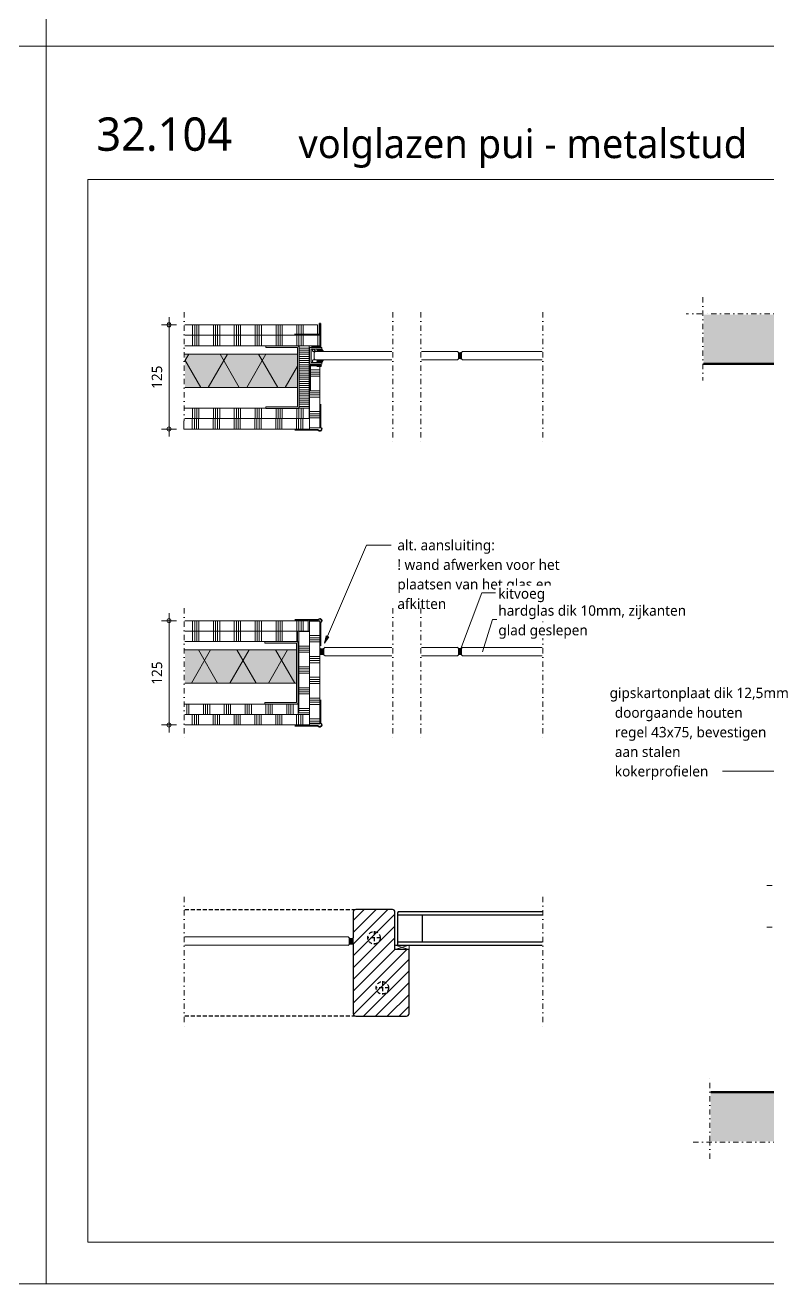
# Model space of a CAD drawing. Header units: millimetres. Extents: x -14863 to -6053, y 1430 to 7872.
# Drawn here: x -12778 to -11888, y 4772 to 6282 of the extents above; entities that cross this region are included whole.
import ezdxf

# ---------------------------------------------------------------- set-up
doc = ezdxf.new("R2010")
doc.units = ezdxf.units.MM
doc.linetypes.add('Dash dot', pattern=[15.875, 6.35, -4.7625, 0, -4.7625])
doc.linetypes.add('Hidden', pattern=[7.14375, 4.7625, -2.38125])
for name, color, linetype, lineweight in [('A-ANNO-DIMS', 211, 'Continuous', 13), ('A-ANNO-DIMS-5', 211, 'Continuous', 13), ('A-ANNO-IDEN', 131, 'Continuous', 18), ('A-DETL', 90, 'Continuous', 18), ('A-DETL-GENF', 92, 'Continuous', 18), ('A-DETL-HDLN', 90, 'Hidden', 25), ('G-ANNO-TEXT', 231, 'Continuous', 13)]:
    doc.layers.add(name, color=color, linetype=linetype, lineweight=lineweight)
doc.styles.add('Segoe UI_1', font='segoeui.ttf', dxfattribs={"height": 35})
doc.styles.add('Segoe UI_2', font='segoeui.ttf', dxfattribs={"height": 12.5})
doc.styles.add('Segoe UI_4', font='segoeui.ttf', dxfattribs={"height": 40})
doc.dimstyles.new('2_5_mm', dxfattribs={"dimscale": 304.8, "dimtxt": 13.092049, "dimasz": 0.016404, "dimexe": 0.029528, "dimexo": 0.0625, "dimgap": 0.014764, "dimtad": 1, "dimdec": 0, "dimzin": 0, "dimdsep": 46, "dimtxsty": 'Segoe UI_2', "dimblk1": 'DOTBLANK', "dimblk2": 'DOTBLANK', "dimsah": 1, "dimcen": 0.09, "dimdle": 0.029528, "dimazin": 0, "dimtfac": 1, "dimtdec": 4, "dimtix": 1, "dimtmove": 0, "dimatfit": 3, "dimfxl": 0.029528, "dimfxlon": 1, "dimtvp": 1, "dimtfill": 1, "dimtolj": 1, "dimtzin": 0, "dimarcsym": 2})
pattern_1 = [(60, (0, 0), (-34.641, 20), []), (120, (0, 0), (-34.641, -20), [])]

# ---------------------------------------------------------------- blocks, each defined once
blk = doc.blocks.new('23 vloerweergave - 23 DI vloerweergave s e-V101-32_1 Binnenkozijnen - hout')
at = {"layer": 'A-DETL-GENF', "linetype": 'Dash dot'}
blk.add_hatch(color=256, dxfattribs=at).paths.add_polyline_path([(98.9, 0), (149, 0), (149, 59), (-149, 59), (-149, 0), (71, 0)])
for p, q in [((-150, 80), (-150, -20)), ((150, 80), (150, 61)), ((-151, 60), (-170, 60)), ((170, 60), (-149, 60)), ((150, 59), (150, -20))]:
    blk.add_line(p, q, dxfattribs=at)
at = {"layer": 'A-DETL-GENF', "lineweight": 50}
for p, q in [((-149, 0), (-54, 0)), ((-38.4, 0), (55.4, 0)), ((71, 0), (149, 0))]:
    blk.add_line(p, q, dxfattribs=at)
blk = doc.blocks.new('23 vloerweergave - 23 DI vloerweergave s e-V102-32_1 Binnenkozijnen - hout')
at = {"layer": 'A-DETL-GENF', "linetype": 'Dash dot'}
blk.add_hatch(color=256, dxfattribs=at).paths.add_polyline_path([(-35.625, 59), (-149, 59), (-149, 0), (149, 0), (149, 59), (-15.625, 59)])
for p, q in [((-150, 80), (-150, -20)), ((150, 80), (150, 61)), ((-151, 60), (-170, 60)), ((170, 60), (-149, 60)), ((150, 59), (150, -20))]:
    blk.add_line(p, q, dxfattribs=at)
at = {"layer": 'A-DETL-GENF', "lineweight": 50}
for p, q in [((-149, 0), (-35.625, 0)), ((-15.625, 0), (149, 0))]:
    blk.add_line(p, q, dxfattribs=at)
blk = doc.blocks.new('00 afbreeklijn 2 s l - breed 50-2323006-32_1 Binnenkozijnen - hout')
at = {"layer": 'A-DETL-GENF', "linetype": 'Dash dot'}
for p, q in [((154, 50), (-15, 50)), ((154, 0), (-15, 0))]:
    blk.add_line(p, q, dxfattribs=at)
blk = doc.blocks.new('42 isolatie - Type 1-3789550-32_1 Binnenkozijnen - hout')
at = {"layer": 'A-DETL-GENF'}
blk.add_hatch(color=256, dxfattribs=at).paths.add_polyline_path([(1.3, 0.8), (135.3, 0.8), (135.3, 40.8), (1.3, 40.8)])
at = {"layer": 'A-DETL-GENF', "lineweight": 13}
h = blk.add_hatch(dxfattribs=at)
h.set_pattern_fill('FP_7', color=256, style=0, pattern_type=2)
h.set_pattern_definition(pattern_1)
h.paths.add_polyline_path([(1.3, 0.8), (135.3, 0.8), (135.3, 40.8), (1.3, 40.8)])
at = {"layer": 'A-DETL-GENF'}
for p, q in [((135.3, 40.8), (1.3, 40.8)), ((135.3, 40.8), (1.3, 40.8)), ((1.3, 0.8), (135.3, 0.8)), ((1.3, 0.8), (135.3, 0.8))]:
    blk.add_line(p, q, dxfattribs=at)
blk = doc.blocks.new('40  gipsplaat - D12_5-2957685-32_1 Binnenkozijnen - hout')
at = {"layer": 'A-DETL-GENF', "lineweight": 13}
h = blk.add_hatch(dxfattribs=at)
h.set_pattern_fill('FP_217', color=256, style=0, pattern_type=2)
h.set_pattern_definition([(90, (12597.634, -5542.66), (-25, 1e-15), []), (90, (12600.134, -5542.66), (-25, 1e-15), []), (90, (12602.634, -5542.66), (-25, 1e-15), []), (90, (12605.134, -5542.66), (-25, 1e-15), [])])
h.paths.add_polyline_path([(1, 0), (136, 0), (136, 12.5), (1, 12.5)])
at = {"layer": 'A-DETL-GENF'}
for p, q in [((136, 12.5), (1, 12.5)), ((1, 0), (97, 0)), ((1, 0), (97, 0)), ((97, 0), (136, 0)), ((136, 0), (136, 12.5)), ((136, 0), (136, 12.5))]:
    blk.add_line(p, q, dxfattribs=at)
blk = doc.blocks.new('40  gipsplaat - D12_5-2957686-32_1 Binnenkozijnen - hout')
at = {"layer": 'A-DETL-GENF', "lineweight": 13}
h = blk.add_hatch(dxfattribs=at)
h.set_pattern_fill('FP_218', color=256, style=0, pattern_type=2)
h.set_pattern_definition([(90, (12597.634, -5555.16), (-25, 1e-15), []), (90, (12600.134, -5555.16), (-25, 1e-15), []), (90, (12602.634, -5555.16), (-25, 1e-15), []), (90, (12605.134, -5555.16), (-25, 1e-15), [])])
h.paths.add_polyline_path([(137.9, 0), (148.9, 0), (148.9, 12.5), (1, 12.5), (1, 0)])
at = {"layer": 'A-DETL-GENF'}
for p, q in [((148.9, 12.5), (1, 12.5)), ((148.9, 12.5), (1, 12.5)), ((1, 0), (137.9, 0)), ((1, 0), (137.9, 0)), ((137.9, 0), (148.9, 0)), ((148.9, 0), (148.9, 12.5)), ((148.9, 0), (148.9, 12.5))]:
    blk.add_line(p, q, dxfattribs=at)
blk = doc.blocks.new('40  gipsplaat - D12_5-2957687-32_1 Binnenkozijnen - hout')
at = {"layer": 'A-DETL-GENF', "lineweight": 13}
h = blk.add_hatch(dxfattribs=at)
h.set_pattern_fill('FP_219', color=256, style=0, pattern_type=2)
h.set_pattern_definition([(270, (-12460.586, 5467.66), (25, 1e-15), []), (270, (-12463.086, 5467.66), (25, 1e-15), []), (270, (-12465.586, 5467.66), (25, 1e-15), []), (270, (-12468.086, 5467.66), (25, 1e-15), [])])
h.paths.add_polyline_path([(136, 12.5), (0, 12.5), (0, 0), (136, 0)])
at = {"layer": 'A-DETL-GENF'}
for p, q in [((136, 12.5), (0, 12.5)), ((0, 12.5), (0, 0)), ((0, 12.5), (0, 0)), ((0, 0), (1, 0)), ((0, 0), (1, 0)), ((1, 0), (40, 0)), ((40, 0), (136, 0)), ((40, 0), (136, 0))]:
    blk.add_line(p, q, dxfattribs=at)
blk = doc.blocks.new('40  gipsplaat - D12_5-2957688-32_1 Binnenkozijnen - hout')
at = {"layer": 'A-DETL-GENF', "lineweight": 13}
h = blk.add_hatch(dxfattribs=at)
h.set_pattern_fill('FP_220', color=256, style=0, pattern_type=2)
h.set_pattern_definition([(270, (-12447.266, 5455.16), (25, 1e-15), []), (270, (-12449.766, 5455.16), (25, 1e-15), []), (270, (-12452.266, 5455.16), (25, 1e-15), []), (270, (-12454.766, 5455.16), (25, 1e-15), [])])
h.paths.add_polyline_path([(0, 12.5), (0, 0), (149.4, 0), (149.4, 12.5)])
at = {"layer": 'A-DETL-GENF'}
for p, q in [((149.4, 12.5), (0, 12.5)), ((0, 12.5), (0, 11.2)), ((149.4, 12.5), (0, 12.5)), ((0, 12.5), (0, 11.2)), ((0, 11.2), (0, 0)), ((0, 0), (149.4, 0)), ((0, 0), (149.4, 0))]:
    blk.add_line(p, q, dxfattribs=at)
blk = doc.blocks.new('22 verzwaard metalstud profiel - 75 mm-V51-32_1 Binnenkozijnen - hout')
at = {"layer": 'A-DETL-GENF'}
blk.add_hatch(color=256, dxfattribs=at).paths.add_polyline_path([(-37.5, 40), (-37.5, 1), (-36.5, 0), (36.5, 0), (37.5, 1), (37.5, 40), (35.5, 40), (35.5, 2), (-35.5, 2), (-35.5, 40)])
for p, q in [((-35.5, 40), (-37.5, 40)), ((-37.5, 40), (-37.5, 1)), ((-37.5, 40), (-37.5, 1)), ((-37.5, 40), (-35.5, 40)), ((-35.5, 2), (-35.5, 40)), ((-35.5, 40), (-35.5, 2)), ((37.5, 40), (35.5, 40)), ((35.5, 40), (35.5, 2)), ((35.5, 40), (35.5, 2)), ((35.5, 40), (37.5, 40)), ((37.5, 1), (37.5, 40)), ((37.5, 40), (37.5, 1)), ((-37.5, 1), (-36.5, 0)), ((-37.5, 1), (-36.5, 0)), ((-36.5, 0), (36.5, 0)), ((36.5, 0), (-36.5, 0)), ((35.5, 2), (-35.5, 2)), ((-35.5, 2), (35.5, 2)), ((36.5, 0), (37.5, 1)), ((37.5, 1), (36.5, 0))]:
    blk.add_line(p, q, dxfattribs=at)
blk = doc.blocks.new('00 Afbreeklijn 0 s l - Type 1-2130516-32_1 Binnenkozijnen - hout')
at = {"layer": 'A-DETL-GENF', "linetype": 'Dash dot'}
blk.add_line((140, 0), (-15, 0), dxfattribs=at)
blk = doc.blocks.new('40  gipsplaat - D12_5-2957689-32_1 Binnenkozijnen - hout')
at = {"layer": 'A-DETL-GENF', "lineweight": 13}
h = blk.add_hatch(dxfattribs=at)
h.set_pattern_fill('FP_223', color=256, style=0, pattern_type=2)
h.set_pattern_definition([(90, (5545.16, 12449.766), (-25, 1e-15), []), (90, (5542.66, 12449.766), (-25, 1e-15), []), (90, (5540.16, 12449.766), (-25, 1e-15), []), (90, (5537.66, 12449.766), (-25, 1e-15), [])])
h.paths.add_polyline_path([(98, 12.5), (0, 12.5), (0, 0), (98, 0)])
at = {"layer": 'A-DETL-GENF'}
for p, q in [((98, 12.5), (0, 12.5)), ((0, 12.5), (0, 0)), ((0, 12.5), (0, 0)), ((0, 0), (98, 0)), ((0, 0), (98, 0)), ((98, 0), (98, 12.5)), ((98, 0), (98, 12.5))]:
    blk.add_line(p, q, dxfattribs=at)
blk = doc.blocks.new('40  gipsplaat - D12_5-2957690-32_1 Binnenkozijnen - hout')
at = {"layer": 'A-DETL-GENF', "lineweight": 13}
h = blk.add_hatch(dxfattribs=at)
h.set_pattern_fill('FP_224', color=256, style=0, pattern_type=2)
h.set_pattern_definition([(90, (5557.66, 12437.266), (-25, 1e-15), []), (90, (5555.16, 12437.266), (-25, 1e-15), []), (90, (5552.66, 12437.266), (-25, 1e-15), []), (90, (5550.16, 12437.266), (-25, 1e-15), [])])
h.paths.add_polyline_path([(123.7, 12.5), (0, 12.5), (0, 0), (123.7, 0)])
at = {"layer": 'A-DETL-GENF'}
for p, q in [((33.1, 12.5), (0, 12.5)), ((0, 12.5), (0, 0)), ((33.1, 12.5), (0, 12.5)), ((0, 12.5), (0, 0)), ((0, 0), (123.7, 0)), ((0, 0), (123.7, 0)), ((40.8, 12.5), (33.1, 12.5)), ((123.7, 12.5), (40.8, 12.5)), ((123.7, 12.5), (40.8, 12.5)), ((123.7, 0), (123.7, 12.5)), ((123.7, 0), (123.7, 12.5))]:
    blk.add_line(p, q, dxfattribs=at)
blk = doc.blocks.new('42 hoekprofiel droogbouw - type 1078-1546529-32_1 Binnenkozijnen - hout')
at = {"layer": 'A-DETL-GENF', "lineweight": 35}
for p, q in [((-30, 1), (-2.1, 1)), ((1, -2.1), (1, -30))]:
    blk.add_line(p, q, dxfattribs=at)
blk.add_arc((0, 0), 2.37, 295, 155, dxfattribs=at)
blk = doc.blocks.new('30 glas - D10 geslepen zijkant-2739136-32_1 Binnenkozijnen - hout')
at = {"layer": 'A-DETL-GENF'}
for p, q in [((1.8, 8.9), (3.2, 10.1)), ((3.2, -0.1), (1.8, 1.3)), ((83.4, 10), (3, 10)), ((3.1, 0), (83.4, 0)), ((162, 10), (118.9, 10)), ((118.9, 0), (162, 0)), ((161.9, 10.1), (163.2, 8.9)), ((163.2, 1.2), (161.9, -0.1))]:
    blk.add_line(p, q, dxfattribs=at)
blk = doc.blocks.new('30 kitvoeg - holle kitvoeg-4456967-32_1 Binnenkozijnen - hout')
at = {"layer": 'A-DETL-GENF'}
blk.add_hatch(color=256, dxfattribs=at).paths.add_polyline_path([(0, 0), (1.6, 0.4), (3.3, 0.4), (4.9, 0), (4.9, 3.9), (0, 3.9)])
for p, q in [((0, 3.9), (0, 0)), ((4.9, 0), (4.9, 3.9))]:
    blk.add_line(p, q, dxfattribs=at)
blk.add_open_spline([(0, 0), (0.5, 0.2), (1.6, 0.5), (3.3, 0.5), (4.4, 0.2), (4.9, 0)], degree=3, dxfattribs=at)
blk = doc.blocks.new('30 kitvoeg - holle kitvoeg-4456968-32_1 Binnenkozijnen - hout')
at = {"layer": 'A-DETL-GENF'}
blk.add_hatch(color=256, dxfattribs=at).paths.add_polyline_path([(4.9, -3.9), (4.9, 0), (3.3, -0.4), (1.6, -0.4), (0, 0), (0, -3.9)])
for p, q in [((0, 0), (0, -3.9)), ((4.9, -3.9), (4.9, 0)), ((0, -3.9), (4.9, -3.9))]:
    blk.add_line(p, q, dxfattribs=at)
blk.add_open_spline([(4.9, 0), (4.4, -0.2), (3.3, -0.5), (1.6, -0.5), (0.5, -0.2), (0, 0)], degree=3, dxfattribs=at)
blk = doc.blocks.new('30 glas - D10 geslepen zijkant-2739137-32_1 Binnenkozijnen - hout')
at = {"layer": 'A-DETL-GENF'}
for p, q in [((1.8, 8.9), (3.2, 10.1)), ((3.2, -0.1), (1.8, 1.3)), ((98.4, 10), (3, 10)), ((3.1, 0), (98.4, 0))]:
    blk.add_line(p, q, dxfattribs=at)
blk = doc.blocks.new('30 kitvoeg - holle kitvoeg-4456969-32_1 Binnenkozijnen - hout')
at = {"layer": 'A-DETL-GENF'}
blk.add_hatch(color=256, dxfattribs=at).paths.add_polyline_path([(0, 0), (1.2, 0.3), (2.4, 0.3), (3.7, 0), (3.7, 3.9), (0, 3.9)])
for p, q in [((0, 3.9), (0, 0)), ((3.7, 0), (3.7, 3.9))]:
    blk.add_line(p, q, dxfattribs=at)
blk.add_open_spline([(0, 0), (0.4, 0.2), (1.2, 0.4), (2.4, 0.4), (3.2, 0.2), (3.7, 0)], degree=3, dxfattribs=at)
blk = doc.blocks.new('30 kitvoeg - holle kitvoeg-4456970-32_1 Binnenkozijnen - hout')
at = {"layer": 'A-DETL-GENF'}
blk.add_hatch(color=256, dxfattribs=at).paths.add_polyline_path([(3.7, -3.9), (3.7, 0), (2.4, -0.3), (1.2, -0.3), (0, 0), (0, -3.9)])
for p, q in [((0, 0), (0, -3.9)), ((3.7, -3.9), (3.7, 0)), ((0, -3.9), (3.7, -3.9))]:
    blk.add_line(p, q, dxfattribs=at)
blk.add_open_spline([(3.7, 0), (3.2, -0.2), (2.4, -0.4), (1.2, -0.4), (0.4, -0.2), (0, 0)], degree=3, dxfattribs=at)
blk = doc.blocks.new('30 glas - D10 geslepen zijkant-2739138-32_1 Binnenkozijnen - hout')
at = {"layer": 'A-DETL-GENF'}
for p, q in [((207, 10), (11.2, 10)), ((11.2, 0), (207, 0)), ((206.9, 10.1), (208.2, 8.8)), ((208.1, 1.1), (206.9, -0.1))]:
    blk.add_line(p, q, dxfattribs=at)
blk = doc.blocks.new('00 afbreeklijn 1 s l - Type 1-2429387-32_1 Binnenkozijnen - hout')
at = {"layer": 'A-DETL-GENF', "linetype": 'Dash dot'}
blk.add_line((140, 0), (-15, 0), dxfattribs=at)
blk = doc.blocks.new('00 afbreeklijn 1 s l - Type 1-2429481-32_1 Binnenkozijnen - hout')
at = {"layer": 'A-DETL-GENF', "linetype": 'Dash dot'}
for p, q in [((140, 0), (-15, 0)), ((140, -33.6), (-15, -33.6))]:
    blk.add_line(p, q, dxfattribs=at)
blk = doc.blocks.new('00 afbreeklijn 1 s l - Type 1-2430811-32_1 Binnenkozijnen - hout')
at = {"layer": 'A-DETL-GENF', "linetype": 'Dash dot'}
blk.add_line((142.7, 0), (-15, 0), dxfattribs=at)
blk = doc.blocks.new('32 binnendeur-horizontaal - D 40 _sp17_-2431495-32_1 Binnenkozijnen - hout')
at = {"layer": 'A-DETL-GENF', "lineweight": 25}
for p, q in [((-944.3, 1038.5), (-945.3, 1037.5)), ((-945.3, 1037.5), (-945.3, 1034.5)), ((-915.3, 1034.5), (-945.3, 1034.5)), ((-945.3, 1034.5), (-945.3, 1002.5)), ((-771.8, 1034.5), (-945.3, 1034.5)), ((-771.8, 1038.5), (-944.3, 1038.5)), ((-915.3, 1002.5), (-915.3, 1034.5)), ((-945.3, 1002.5), (-945.3, 999.5)), ((-945.3, 1002.5), (-915.3, 1002.5)), ((-945.3, 1002.5), (-771.8, 1002.5)), ((-945.3, 999.5), (-944.3, 998.5)), ((-944.3, 998.5), (-771.8, 998.5))]:
    blk.add_line(p, q, dxfattribs=at)
at = {"layer": 'A-DETL-GENF'}
for p, q in [((-948.3, 998.5), (-931.3, 998.5)), ((-948.3, 993.5), (-948.3, 998.5)), ((-948.3, 998.5), (-931.3, 993.5)), ((-931.3, 998.5), (-948.3, 993.5)), ((-931.3, 998.5), (-931.3, 993.5)), ((-931.3, 993.5), (-948.3, 993.5))]:
    blk.add_line(p, q, dxfattribs=at)
blk = doc.blocks.new('00 afbreeklijn 1 s l - Type 1-2431081-32_1 Binnenkozijnen - hout')
at = {"layer": 'A-DETL-GENF', "linetype": 'Dash dot'}
blk.add_line((142.7, 0), (-15, 0), dxfattribs=at)
blk = doc.blocks.new('42 isolatie - Type 1-3789535-32_1 Binnenkozijnen - hout')
at = {"layer": 'A-DETL-GENF'}
blk.add_hatch(color=256, dxfattribs=at).paths.add_polyline_path([(1.3, 0.8), (136.3, 0.8), (136.3, 40.8), (1.3, 40.8)])
at = {"layer": 'A-DETL-GENF', "lineweight": 13}
h = blk.add_hatch(dxfattribs=at)
h.set_pattern_fill('FP_7', color=256, style=0, pattern_type=2)
h.set_pattern_definition(pattern_1)
h.paths.add_polyline_path([(1.3, 0.8), (136.3, 0.8), (136.3, 40.8), (1.3, 40.8)])
at = {"layer": 'A-DETL-GENF'}
for p, q in [((136.3, 40.8), (1.3, 40.8)), ((136.3, 40.8), (1.3, 40.8)), ((136.3, 0.8), (136.3, 40.8)), ((1.3, 0.8), (136.3, 0.8)), ((1.3, 0.8), (136.3, 0.8))]:
    blk.add_line(p, q, dxfattribs=at)
blk = doc.blocks.new('40  gipsplaat - D12_5-2957691-32_1 Binnenkozijnen - hout')
at = {"layer": 'A-DETL-GENF', "lineweight": 13}
h = blk.add_hatch(dxfattribs=at)
h.set_pattern_fill('FP_225', color=256, style=0, pattern_type=2)
h.set_pattern_definition([(90, (12597.634, -5897.66), (-25, 1e-15), []), (90, (12600.134, -5897.66), (-25, 1e-15), []), (90, (12602.634, -5897.66), (-25, 1e-15), []), (90, (12605.134, -5897.66), (-25, 1e-15), [])])
h.paths.add_polyline_path([(107.7, 0), (162.9, 0), (162.9, 12.5), (1, 12.5), (1, 0)])
at = {"layer": 'A-DETL-GENF'}
for p, q in [((160, 12.5), (1, 12.5)), ((1, 0), (138, 0)), ((1, 0), (138, 0)), ((138, 0), (150, 0)), ((150, 0), (162.9, 0)), ((150, 0), (162.9, 0)), ((162.9, 12.5), (160, 12.5)), ((162.9, 12.5), (160, 12.5)), ((162.9, 0), (162.9, 12.5)), ((162.9, 0), (162.9, 12.5))]:
    blk.add_line(p, q, dxfattribs=at)
blk = doc.blocks.new('40  gipsplaat - D12_5-2957692-32_1 Binnenkozijnen - hout')
at = {"layer": 'A-DETL-GENF', "lineweight": 13}
h = blk.add_hatch(dxfattribs=at)
h.set_pattern_fill('FP_226', color=256, style=0, pattern_type=2)
h.set_pattern_definition([(90, (12597.634, -5910.16), (-25, 1e-15), []), (90, (12600.134, -5910.16), (-25, 1e-15), []), (90, (12602.634, -5910.16), (-25, 1e-15), []), (90, (12605.134, -5910.16), (-25, 1e-15), [])])
h.paths.add_polyline_path([(160, 0), (160, 12.5), (1, 12.5), (1, 0), (107.7, 0)])
at = {"layer": 'A-DETL-GENF'}
for p, q in [((160, 12.5), (1, 12.5)), ((160, 12.5), (1, 12.5)), ((1, 0), (160, 0)), ((1, 0), (160, 0)), ((160, 0), (160, 12.5)), ((160, 0), (160, 12.5))]:
    blk.add_line(p, q, dxfattribs=at)
blk = doc.blocks.new('40  gipsplaat - D12_5-2957693-32_1 Binnenkozijnen - hout')
at = {"layer": 'A-DETL-GENF', "lineweight": 13}
h = blk.add_hatch(dxfattribs=at)
h.set_pattern_fill('FP_227', color=256, style=0, pattern_type=2)
h.set_pattern_definition([(270, (-12447.634, 5822.66), (25, 1e-15), []), (270, (-12450.134, 5822.66), (25, 1e-15), []), (270, (-12452.634, 5822.66), (25, 1e-15), []), (270, (-12455.134, 5822.66), (25, 1e-15), [])])
h.paths.add_polyline_path([(149, 12.5), (0, 12.5), (0, 0), (12.8, 0), (13, 0.2), (52, 0.2), (52, 0), (149, 0), (149, 0.2)])
at = {"layer": 'A-DETL-GENF'}
for p, q in [((149, 12.5), (0, 12.5)), ((0, 12.5), (0, 0)), ((0, 12.5), (0, 0)), ((0, 0), (12, 0)), ((12, 0), (12.8, 0)), ((12, 0), (12.8, 0)), ((52, 0), (149, 0)), ((52, 0), (149, 0))]:
    blk.add_line(p, q, dxfattribs=at)
blk = doc.blocks.new('40  gipsplaat - D12_5-V105-32_1 Binnenkozijnen - hout')
at = {"layer": 'A-DETL-GENF', "lineweight": 13}
h = blk.add_hatch(dxfattribs=at)
h.set_pattern_fill('FP_228', color=256, style=0, pattern_type=2)
h.set_pattern_definition([(270, (-12447.266, 5810.16), (25, 1e-15), []), (270, (-12449.766, 5810.16), (25, 1e-15), []), (270, (-12452.266, 5810.16), (25, 1e-15), []), (270, (-12454.766, 5810.16), (25, 1e-15), [])])
h.paths.add_polyline_path([(42.7, 12.5), (0, 12.5), (0, 0), (149.4, 0), (149.4, 2.5), (150.4, 2.5), (150.4, 12.5), (149.4, 12.5)])
at = {"layer": 'A-DETL-GENF'}
for p, q in [((150.4, 12.5), (0, 12.5)), ((0, 12.5), (0, 11.2)), ((150.4, 12.5), (0, 12.5)), ((0, 12.5), (0, 11.2)), ((0, 11.2), (0, 0)), ((0, 0), (149.4, 0)), ((0, 0), (149.4, 0)), ((150.4, 2.5), (150.4, 12.5)), ((150.4, 2.5), (150.4, 12.5))]:
    blk.add_line(p, q, dxfattribs=at)
blk = doc.blocks.new('22 verzwaard metalstud profiel - 75 mm-V106-32_1 Binnenkozijnen - hout')
at = {"layer": 'A-DETL-GENF'}
blk.add_hatch(color=256, dxfattribs=at).paths.add_polyline_path([(-37.5, 40), (-37.5, 1), (-36.5, 0), (36.5, 0), (37.5, 1), (37.5, 40), (35.5, 40), (35.5, 2), (-35.5, 2), (-35.5, 40)])
for p, q in [((-35.5, 40), (-37.5, 40)), ((-37.5, 40), (-37.5, 1)), ((-37.5, 40), (-37.5, 1)), ((-37.5, 40), (-35.5, 40)), ((-35.5, 2), (-35.5, 40)), ((-35.5, 40), (-35.5, 2)), ((37.5, 40), (35.5, 40)), ((35.5, 40), (35.5, 2)), ((35.5, 40), (35.5, 2)), ((35.5, 40), (37.5, 40)), ((37.5, 1), (37.5, 40)), ((37.5, 40), (37.5, 1)), ((-37.5, 1), (-36.5, 0)), ((-37.5, 1), (-36.5, 0)), ((35.5, 2), (-35.5, 2)), ((-35.5, 2), (35.5, 2)), ((36.5, 0), (37.5, 1)), ((37.5, 1), (36.5, 0))]:
    blk.add_line(p, q, dxfattribs=at)
blk = doc.blocks.new('00 Afbreeklijn 0 s l - Type 1-2293167-32_1 Binnenkozijnen - hout')
at = {"layer": 'A-DETL-GENF', "linetype": 'Dash dot'}
blk.add_line((115, 0), (-15, 0), dxfattribs=at)
blk = doc.blocks.new('40  gipsplaat - D12_5-2957694-32_1 Binnenkozijnen - hout')
at = {"layer": 'A-DETL-GENF', "lineweight": 13}
h = blk.add_hatch(dxfattribs=at)
h.set_pattern_fill('FP_229', color=256, style=0, pattern_type=2)
h.set_pattern_definition([(90, (5863.957, 12437.266), (-25, 1e-15), []), (90, (5861.457, 12437.266), (-25, 1e-15), []), (90, (5858.957, 12437.266), (-25, 1e-15), []), (90, (5856.457, 12437.266), (-25, 1e-15), [])])
h.paths.add_polyline_path([(75, 12.5), (0, 12.5), (0, 0), (75, 0)])
at = {"layer": 'A-DETL-GENF'}
for p, q in [((75, 12.5), (0, 12.5)), ((0, 12.5), (0, 0)), ((75, 12.5), (0, 12.5)), ((0, 12.5), (0, 0)), ((0, 0), (75, 0)), ((0, 0), (75, 0)), ((75, 0), (75, 12.5)), ((75, 0), (75, 12.5))]:
    blk.add_line(p, q, dxfattribs=at)
blk = doc.blocks.new('30 glas - D10 geslepen zijkant-2739139-32_1 Binnenkozijnen - hout')
at = {"layer": 'A-DETL-GENF'}
for p, q in [((1.8, 8.9), (3, 10)), ((1.8, 1.3), (1.8, 8.9)), ((3.1, 0), (1.8, 1.3)), ((95, 10), (12.9, 10)), ((12.9, 0), (95, 0)), ((173.6, 10), (130.5, 10)), ((130.5, 0), (173.6, 0)), ((173.5, 10.1), (174.8, 8.9)), ((174.8, 1.2), (173.5, -0.1))]:
    blk.add_line(p, q, dxfattribs=at)
blk = doc.blocks.new('30 alum U-profiel - 15x20x15x2-2431625-32_1 Binnenkozijnen - hout')
at = {"layer": 'A-DETL-GENF', "lineweight": 13}
blk.add_hatch(color=256, dxfattribs=at).paths.add_polyline_path([(10, 8.7), (10, 15), (8.1, 15), (8.1, 4.4), (8, 4.3), (8, 2), (-8, 2), (-8, 4.3), (-8.1, 4.4), (-8.1, 15), (-10, 15), (-10, 0), (10, 0), (10, 4.4)])
for p, q in [((-8.1, 15), (-10, 15)), ((-10, 15), (-10, 0)), ((-10, 0), (10, 0)), ((-8, 2), (-8, 4.3)), ((8, 2), (-8, 2)), ((8, 4.3), (8, 2)), ((10, 15), (8.1, 15)), ((10, 0), (10, 15))]:
    blk.add_line(p, q, dxfattribs=at)
blk = doc.blocks.new('30 kitvoeg op rugvulling - schuine kitvoeg 4mm-V107-32_1 Binnenkozijnen - hout')
at = {"layer": 'A-DETL-GENF', "lineweight": 13}
blk.add_hatch(color=256, dxfattribs=at).paths.add_polyline_path([(3.1, -6.3), (3.1, 1.9), (0, 0), (0, -6.3), (0.4, -6), (0.8, -5.7), (1.3, -5.6), (1.8, -5.6), (2.4, -5.8), (2.7, -6)])
h = blk.add_hatch(dxfattribs=at)
h.set_pattern_fill('FP_230', color=256, style=0, pattern_type=2)
h.set_pattern_definition([(135, (5893.741, 12422.266), (-10.606602, -10.606602), []), (225, (5893.741, 12422.266), (10.606602, -10.606602), [])])
h.paths.add_polyline_path([(3.1, -10.6), (3.1, -6.3), (2.7, -6), (2.3, -5.7), (1.8, -5.6), (1.3, -5.6), (0.8, -5.7), (0.4, -6), (0, -6.3), (0, -10.6), (0.4, -10.9), (0.8, -11.2), (1.3, -11.3), (1.8, -11.3), (2.4, -11.1), (2.7, -10.9)])
at = {"layer": 'A-DETL-GENF'}
for p, q in [((3.1, 1.9), (0, 0)), ((3.1, -6.3), (3.1, 1.9)), ((0, 0), (0, -6.3))]:
    blk.add_line(p, q, dxfattribs=at)
at = {"layer": 'A-DETL-GENF', "lineweight": 13}
for p, q in [((0, -6.3), (0, -10.6)), ((3.1, -10.6), (3.1, -6.3))]:
    blk.add_line(p, q, dxfattribs=at)
for centre, start, end in [((1.5, -7.7), 41.4096, 138.5904), ((1.5, -9.3), 221.4096, 318.5904)]:
    blk.add_arc(centre, 2.05, start, end, dxfattribs=at)
blk = doc.blocks.new('30 kitvoeg op rugvulling - schuine kitvoeg 4mm-V108-32_1 Binnenkozijnen - hout')
at = {"layer": 'A-DETL-GENF', "lineweight": 13}
h = blk.add_hatch(dxfattribs=at)
h.set_pattern_fill('FP_231', color=256, style=0, pattern_type=2)
h.set_pattern_definition([(315, (-5877.582, -12422.266), (10.606602, 10.606602), []), (45, (-5877.582, -12422.266), (-10.606602, 10.606602), [])])
h.paths.add_polyline_path([(0, 6.3), (0.4, 6), (0.8, 5.7), (1.3, 5.6), (1.8, 5.6), (2.3, 5.7), (2.7, 6), (3.1, 6.3), (3.1, 10.6), (2.7, 10.9), (2.3, 11.2), (1.8, 11.3), (1.3, 11.3), (0.8, 11.2), (0.4, 10.9), (0, 10.6)])
blk.add_hatch(color=256, dxfattribs=at).paths.add_polyline_path([(0, 5.7), (0, 0), (3.1, -1.9), (3.1, 6.3), (2.7, 6), (2.3, 5.7), (1.8, 5.6), (1.3, 5.6), (0.8, 5.7), (0.4, 6), (0, 6.3), (0, 6)])
for p, q in [((0, 10.6), (0, 6.3)), ((3.1, 6.3), (3.1, 10.6))]:
    blk.add_line(p, q, dxfattribs=at)
at = {"layer": 'A-DETL-GENF'}
for p, q in [((0, 6.3), (0, 0)), ((0, 0), (3.1, -1.9)), ((3.1, -1.9), (3.1, 6.3))]:
    blk.add_line(p, q, dxfattribs=at)
at = {"layer": 'A-DETL-GENF', "lineweight": 13}
for centre, start, end in [((1.5, 9.3), 41.4096, 138.5904), ((1.5, 7.7), 221.4096, 318.5904)]:
    blk.add_arc(centre, 2.05, start, end, dxfattribs=at)
blk = doc.blocks.new('40 multiplex - D12-4249816-32_1 Binnenkozijnen - hout')
at = {"layer": 'A-DETL-GENF', "lineweight": 13}
h = blk.add_hatch(dxfattribs=at)
h.set_pattern_fill('FP_232', color=256, style=0, pattern_type=2)
h.set_pattern_definition([(90, (5897.661, 12449.634), (-2.5, 2e-16), [])])
h.paths.add_polyline_path([(75, 0), (75, 12), (0, 12), (0, 0), (62, 0)])
for p, q in [((75, 12), (0, 12)), ((0, 12), (0, 0)), ((0, 0), (75, 0)), ((75, 0), (75, 12))]:
    blk.add_line(p, q, dxfattribs=at)
blk = doc.blocks.new('42 aansluitprofiel droogbouw 1138 - type 1313-2413284-32_1 Binnenkozijnen - hout')
at = {"layer": 'A-DETL-GENF', "lineweight": 35}
for p, q in [((-31.5, 1), (-1.5, 1)), ((0, 14), (-1.5, 14)), ((-1.5, 14), (-1.5, 1)), ((0, -13.9), (0, 14)), ((-10, -12.9), (-10, -13.9)), ((-10, -12.9), (-6, -12.9)), ((-10, -13.9), (0, -13.9))]:
    blk.add_line(p, q, dxfattribs=at)
blk = doc.blocks.new('42 stucstopprofiel droogbouw - type 1131-4980358-32_1 Binnenkozijnen - hout')
at = {"layer": 'A-DETL-GENF', "lineweight": 35}
for p, q in [((-30, -1), (0, -1)), ((-1, -14), (-1, -9)), ((0, -14), (-1, -14)), ((0, -1), (0, -14))]:
    blk.add_line(p, q, dxfattribs=at)
blk = doc.blocks.new('DIMBLOCK73-32_1 Binnenkozijnen - hout')
at = {"layer": 'A-ANNO-DIMS-5'}
for p, q in [((-12605.6, 5433.7), (-12605.6, 5576.7)), ((-12605.6, 5567.7), (-12614.6, 5567.7)), ((-12605.6, 5567.7), (-12596.6, 5567.7)), ((-12605.6, 5442.7), (-12614.6, 5442.7)), ((-12605.6, 5442.7), (-12596.6, 5442.7))]:
    blk.add_line(p, q, dxfattribs=at)
for centre in [(-12605.6, 5567.7), (-12605.6, 5442.7)]:
    blk.add_circle(centre, 2.5, dxfattribs=at)
at = {"layer": 'A-ANNO-DIMS-5', "color": 0, "insert": (-12626.4, 5490.9), "char_height": 12.5, "width": 34.277, "attachment_point": 1, "rotation": 90, "line_spacing_factor": 1.142579, "style": 'Segoe UI_2', "bg_fill": 3, "box_fill_scale": 1.25, "bg_fill_color": 9, "bg_fill_true_color": 13158600, "bg_fill_transparency": 0}
blk.add_mtext('125', dxfattribs=at)
blk = doc.blocks.new('_DotBlank')
at = {"color": 0, "linetype": 'ByBlock', "lineweight": -2}
blk.add_line((-0.5, 0), (-1, 0), dxfattribs=at)
blk.add_circle((0, 0), 0.5, dxfattribs=at)
blk = doc.blocks.new('DIMBLOCK74-32_1 Binnenkozijnen - hout')
at = {"layer": 'A-ANNO-DIMS-5'}
for p, q in [((-12605.6, 5922.7), (-12614.6, 5922.7)), ((-12605.6, 5788.7), (-12605.6, 5931.7)), ((-12605.6, 5922.7), (-12596.6, 5922.7)), ((-12605.6, 5797.7), (-12614.6, 5797.7)), ((-12605.6, 5797.7), (-12596.6, 5797.7))]:
    blk.add_line(p, q, dxfattribs=at)
for centre in [(-12605.6, 5922.7), (-12605.6, 5797.7)]:
    blk.add_circle(centre, 2.5, dxfattribs=at)
at = {"layer": 'A-ANNO-DIMS-5', "color": 0, "insert": (-12626.4, 5845.9), "char_height": 12.5, "width": 34.277, "attachment_point": 1, "rotation": 90, "line_spacing_factor": 1.142579, "style": 'Segoe UI_2', "bg_fill": 3, "box_fill_scale": 1.25, "bg_fill_color": 9, "bg_fill_true_color": 13158600, "bg_fill_transparency": 0}
blk.add_mtext('125', dxfattribs=at)

msp = doc.modelspace()

# ---------------------------------------------------------------- hatches: boundary and pattern name
at = {"layer": 'A-DETL-GENF', "lineweight": 13}
h = msp.add_hatch(dxfattribs=at)
h.set_pattern_fill('FP_129', color=9, style=0, pattern_type=2)
h.set_pattern_definition([(45, (0, 0), (-7.071068, 7.071068), [])])
h.paths.add_polyline_path([(-12327.3, 5093.3), (-12320.8, 5093.3), (-12320, 5093.4), (-12319.3, 5093.7), (-12318.6, 5094.2), (-12318.2, 5094.8), (-12317.9, 5095.5), (-12317.8, 5096.3), (-12317.8, 5173.3), (-12334.8, 5173.3), (-12334.8, 5218.3), (-12334.9, 5219.1), (-12335.2, 5219.8), (-12335.6, 5220.4), (-12336.3, 5220.9), (-12337, 5221.2), (-12337.8, 5221.3), (-12381.8, 5221.3), (-12382.5, 5221.2), (-12383.3, 5220.9), (-12383.9, 5220.4), (-12384.4, 5219.8), (-12384.7, 5219.1), (-12384.8, 5218.3), (-12384.8, 5096.3), (-12384.7, 5095.5), (-12384.4, 5094.8), (-12383.9, 5094.2), (-12383.3, 5093.7), (-12382.5, 5093.4), (-12381.8, 5093.3)])
at = {"layer": 'G-ANNO-TEXT'}
msp.add_hatch(color=7, dxfattribs=at).paths.add_polyline_path([(-12419, 5540.6), (-12414, 5548.3), (-12417, 5549.5)])

# ---------------------------------------------------------------- linework, layer by layer
at = {"layer": 'A-ANNO-IDEN'}
for p, q in [((-12255.9, 5533.4), (-12230.5, 5601.2)), ((-12230.5, 5601.2), (-12212.6, 5601.2)), ((-12229.7, 5530.6), (-12217.7, 5569.1)), ((-12217.7, 5569.1), (-12212.6, 5569.1))]:
    msp.add_line(p, q, dxfattribs=at)
at = {"layer": 'A-DETL'}
for p, q in [((-12753.2, 7742.2), (-12753.2, 4772.2)), ((-14853.2, 6257.2), (-10653.2, 6257.2)), ((-12703.2, 4822.2), (-12703.2, 6097.2)), ((-12703.2, 6097.2), (-10703.2, 6097.2)), ((-12703.2, 4822.2), (-10703.2, 4822.2)), ((-14853.2, 4772.2), (-10653.2, 4772.2))]:
    msp.add_line(p, q, dxfattribs=at)
at = {"layer": 'A-DETL', "lineweight": 25}
for p, q in [((-12384.8, 5218.3), (-12384.8, 5187.1)), ((-12337.8, 5221.3), (-12381.8, 5221.3)), ((-12334.8, 5173.3), (-12334.8, 5218.3)), ((-12384.8, 5179.4), (-12384.8, 5096.3)), ((-12317.8, 5173.3), (-12334.8, 5173.3)), ((-12317.8, 5096.3), (-12317.8, 5173.3)), ((-12381.8, 5093.3), (-12320.8, 5093.3))]:
    msp.add_line(p, q, dxfattribs=at)
for centre, start, end in [((-12381.8, 5218.3), 90, 180), ((-12337.8, 5218.3), 360, 90), ((-12381.8, 5096.3), 180, 270), ((-12320.8, 5096.3), 270, 0)]:
    msp.add_arc(centre, 3, start, end, dxfattribs=at)
at = {"layer": 'A-DETL-HDLN'}
for p, q in [((-12586.6, 5221.3), (-12382.3, 5221.3)), ((-12359.8, 5195.3), (-12359.8, 5179.3)), ((-12351.8, 5187.3), (-12367.8, 5187.3)), ((-12349.8, 5135.3), (-12349.8, 5119.3)), ((-12341.8, 5127.3), (-12357.8, 5127.3)), ((-12586.6, 5093.6), (-12383, 5093.6))]:
    msp.add_line(p, q, dxfattribs=at)
for centre in [(-12359.8, 5187.3), (-12349.8, 5127.3)]:
    msp.add_circle(centre, 7.5, dxfattribs=at)
at = {"layer": 'G-ANNO-TEXT', "color": 7}
for p, q in [((-12419, 5540.6), (-12368.7, 5658.5)), ((-12368.7, 5658.5), (-12339.3, 5658.5)), ((-12417, 5549.5), (-12419, 5540.6)), ((-12419, 5540.6), (-12414, 5548.3)), ((-12414, 5548.3), (-12417, 5549.5)), ((-11873.8, 5387.1), (-11941.8, 5387.1))]:
    msp.add_line(p, q, dxfattribs=at)

# ---------------------------------------------------------------- block references
at = {"layer": 'A-DETL-GENF', "linetype": 'Dash dot'}
for name, p in [('23 vloerweergave - 23 DI vloerweergave s e-V101-32_1 Binnenkozijnen - hout', (-11815.5, 5875.9)), ('00 afbreeklijn 2 s l - breed 50-2323006-32_1 Binnenkozijnen - hout', (-11876.5, 5200))]:
    msp.add_blockref(name, p, dxfattribs=at)
for name, p, rotation in [('00 Afbreeklijn 0 s l - Type 1-2293167-32_1 Binnenkozijnen - hout', (-12587.6, 5822.7), 90), ('00 afbreeklijn 1 s l - Type 1-2429481-32_1 Binnenkozijnen - hout', (-12337.3, 5797.7), 90), ('00 afbreeklijn 1 s l - Type 1-2429387-32_1 Binnenkozijnen - hout', (-12157.3, 5797.7), 90), ('00 Afbreeklijn 0 s l - Type 1-2130516-32_1 Binnenkozijnen - hout', (-12587.6, 5442.7), 90), ('00 afbreeklijn 1 s l - Type 1-2429481-32_1 Binnenkozijnen - hout', (-12337.3, 5442.7), 90), ('00 afbreeklijn 1 s l - Type 1-2429387-32_1 Binnenkozijnen - hout', (-12157.3, 5442.7), 90), ('00 afbreeklijn 1 s l - Type 1-2430811-32_1 Binnenkozijnen - hout', (-12587.6, 5093.6), 90), ('00 afbreeklijn 1 s l - Type 1-2431081-32_1 Binnenkozijnen - hout', (-12157.3, 5093.6), 90), ('23 vloerweergave - 23 DI vloerweergave s e-V102-32_1 Binnenkozijnen - hout', (-11807, 5002.2), 180)]:
    msp.add_blockref(name, p, dxfattribs=dict(at, rotation=rotation))
at = {"layer": 'A-DETL-GENF'}
for name, p in [('40  gipsplaat - D12_5-2957692-32_1 Binnenkozijnen - hout', (-12587.6, 5910.2)), ('40  gipsplaat - D12_5-2957691-32_1 Binnenkozijnen - hout', (-12587.6, 5897.7)), ('30 glas - D10 geslepen zijkant-2739139-32_1 Binnenkozijnen - hout', (-12433.3, 5880.7)), ('30 kitvoeg - holle kitvoeg-4456970-32_1 Binnenkozijnen - hout', (-12258.5, 5889.6)), ('30 glas - D10 geslepen zijkant-2739137-32_1 Binnenkozijnen - hout', (-12256.7, 5880.7)), ('42 isolatie - Type 1-3789535-32_1 Binnenkozijnen - hout', (-12587.9, 5846.9)), ('30 kitvoeg - holle kitvoeg-4456969-32_1 Binnenkozijnen - hout', (-12258.5, 5881.8)), ('40  gipsplaat - D12_5-2957686-32_1 Binnenkozijnen - hout', (-12587.6, 5555.2)), ('40  gipsplaat - D12_5-2957685-32_1 Binnenkozijnen - hout', (-12587.6, 5542.7)), ('42 isolatie - Type 1-3789550-32_1 Binnenkozijnen - hout', (-12587.9, 5491.9)), ('30 kitvoeg - holle kitvoeg-4456968-32_1 Binnenkozijnen - hout', (-12424.8, 5534.6)), ('30 kitvoeg - holle kitvoeg-4456967-32_1 Binnenkozijnen - hout', (-12424.8, 5526.8)), ('30 glas - D10 geslepen zijkant-2739136-32_1 Binnenkozijnen - hout', (-12421.7, 5525.7)), ('30 kitvoeg - holle kitvoeg-4456970-32_1 Binnenkozijnen - hout', (-12258.5, 5534.6)), ('30 kitvoeg - holle kitvoeg-4456969-32_1 Binnenkozijnen - hout', (-12258.5, 5526.8)), ('30 glas - D10 geslepen zijkant-2739137-32_1 Binnenkozijnen - hout', (-12256.7, 5525.7)), ('32 binnendeur-horizontaal - D 40 _sp17_-2431495-32_1 Binnenkozijnen - hout', (-11386.5, 4179.9)), ('30 glas - D10 geslepen zijkant-2739138-32_1 Binnenkozijnen - hout', (-12597.9, 5178.3)), ('30 kitvoeg - holle kitvoeg-4456968-32_1 Binnenkozijnen - hout', (-12389.7, 5187.1)), ('30 kitvoeg - holle kitvoeg-4456967-32_1 Binnenkozijnen - hout', (-12389.7, 5179.4))]:
    msp.add_blockref(name, p, dxfattribs=at)
at = {"layer": 'A-DETL-GENF', "lineweight": 35}
for name, p in [('42 aansluitprofiel droogbouw 1138 - type 1313-2413284-32_1 Binnenkozijnen - hout', (-12423.8, 5910.2)), ('42 hoekprofiel droogbouw - type 1078-1546529-32_1 Binnenkozijnen - hout', (-12424.8, 5567.7))]:
    msp.add_blockref(name, p, dxfattribs=at)
at = {"layer": 'A-DETL-GENF'}
for name, p, rotation in [('22 verzwaard metalstud profiel - 75 mm-V106-32_1 Binnenkozijnen - hout', (-12449.6, 5860), 90.00000000000003), ('40  gipsplaat - D12_5-2957694-32_1 Binnenkozijnen - hout', (-12437.3, 5874), 270), ('40  gipsplaat - D12_5-2957693-32_1 Binnenkozijnen - hout', (-12437.6, 5822.7), 180), ('40  gipsplaat - D12_5-V105-32_1 Binnenkozijnen - hout', (-12437.3, 5810.2), 180), ('40  gipsplaat - D12_5-2957690-32_1 Binnenkozijnen - hout', (-12437.3, 5567.7), 270), ('22 verzwaard metalstud profiel - 75 mm-V51-32_1 Binnenkozijnen - hout', (-12450.6, 5505.2), 90.00000000000003), ('40  gipsplaat - D12_5-2957689-32_1 Binnenkozijnen - hout', (-12449.8, 5555.2), 270), ('40  gipsplaat - D12_5-2957687-32_1 Binnenkozijnen - hout', (-12450.6, 5467.7), 180), ('40  gipsplaat - D12_5-2957688-32_1 Binnenkozijnen - hout', (-12437.3, 5455.2), 180)]:
    msp.add_blockref(name, p, dxfattribs=dict(at, rotation=rotation))
at = {"layer": 'A-DETL-GENF', "lineweight": 13}
for name, p, rotation in [('40 multiplex - D12-4249816-32_1 Binnenkozijnen - hout', (-12449.6, 5897.7), 270.0000000000007), ('30 alum U-profiel - 15x20x15x2-2431625-32_1 Binnenkozijnen - hout', (-12437.3, 5885.7), 270.0000000000002), ('30 kitvoeg op rugvulling - schuine kitvoeg 4mm-V107-32_1 Binnenkozijnen - hout', (-12422.3, 5893.7), 269.9999999999998), ('30 kitvoeg op rugvulling - schuine kitvoeg 4mm-V108-32_1 Binnenkozijnen - hout', (-12422.3, 5877.6), 90.00000000000074)]:
    msp.add_blockref(name, p, dxfattribs=dict(at, rotation=rotation))
at = {"layer": 'A-DETL-GENF', "lineweight": 35}
for name, p, rotation in [('42 stucstopprofiel droogbouw - type 1131-4980358-32_1 Binnenkozijnen - hout', (-12437.3, 5874), 90.00000000000047), ('42 hoekprofiel droogbouw - type 1078-1546529-32_1 Binnenkozijnen - hout', (-12424.8, 5797.7), 269.9999999999998), ('42 hoekprofiel droogbouw - type 1078-1546529-32_1 Binnenkozijnen - hout', (-12424.8, 5442.7), 269.9999999999998)]:
    msp.add_blockref(name, p, dxfattribs=dict(at, rotation=rotation))

# ---------------------------------------------------------------- texts
at = {"layer": 'G-ANNO-TEXT', "color": 7, "attachment_point": 1}
for s, insert, char_height, width, style in [('32.104', (-12692.9, 6171.5), 40, 201.624, 'Segoe UI_4'), ('volglazen pui - metalstud ', (-12450.4, 6157.7), 35, 699.873, 'Segoe UI_1'), ('alt. aansluiting:', (-12331.8, 5664.7), 12.5, 139.894, 'Segoe UI_2'), ('! wand afwerken voor het ', (-12331.8, 5641.2), 12.5, 244.114, 'Segoe UI_2'), ('plaatsen van het glas en ', (-12331.8, 5617.8), 12.5, 232.489, 'Segoe UI_2'), ('afkitten', (-12331.8, 5594.3), 12.5, 70.949, 'Segoe UI_2'), ('doorgaande houten ', (-12071, 5463.8), 12.5, 193.207, 'Segoe UI_2'), ('regel 43x75, bevestigen ', (-12071, 5440.3), 12.5, 223.671, 'Segoe UI_2'), ('aan stalen ', (-12071, 5416.8), 12.5, 101.013, 'Segoe UI_2'), ('kokerprofielen ', (-12071, 5393.4), 12.5, 141.498, 'Segoe UI_2')]:
    msp.add_mtext(s, dxfattribs=dict(at, insert=insert, char_height=char_height, width=width, style=style))

# ---------------------------------------------------------------- dimensions: what is measured, and where the dimension line sits
at = {"layer": 'A-ANNO-DIMS'}
for base, p1, p2, picture, middle in [((-12605.6, 5922.7), (-12596.6, 5797.7), (-12596.6, 5922.7), 'DIMBLOCK74-32_1 Binnenkozijnen - hout', (-12616.6, 5860.2)), ((-12605.6, 5567.7), (-12596.6, 5442.7), (-12596.6, 5567.7), 'DIMBLOCK73-32_1 Binnenkozijnen - hout', (-12616.6, 5505.2))]:
    dim = msp.add_linear_dim(base=base, p1=p1, p2=p2, angle=90, dimstyle='2_5_mm', override={"dimpost": '<>', "dimfxl": 125}, dxfattribs=at)
    dim.commit()
    dim.dimension.update_dxf_attribs({"geometry": picture, "text_midpoint": middle})

# ---------------------------------------------------------------- next in the draw order: texts
at = {"layer": 'A-ANNO-IDEN', "lineweight": 13, "char_height": 12.5, "attachment_point": 1, "style": 'Segoe UI_2', "bg_fill": 3, "box_fill_scale": 1.25, "bg_fill_color": 9, "bg_fill_true_color": 13158600, "bg_fill_transparency": 0}
for s, insert, width in [('kitvoeg', (-12210.7, 5606.6), 68.945), ('gipskartonplaat dik 12,5mm', (-12077.2, 5487.4), 261.751)]:
    msp.add_mtext(s, dxfattribs=dict(at, insert=insert, width=width))

# ---------------------------------------------------------------- next in the draw order: texts
at = {"layer": 'A-ANNO-IDEN', "lineweight": 13, "insert": (-12210.7, 5586.2), "char_height": 12.5, "width": 274.177, "attachment_point": 1, "style": 'Segoe UI_2', "bg_fill": 3, "box_fill_scale": 1.25, "bg_fill_color": 9, "bg_fill_true_color": 13158600, "bg_fill_transparency": 0}
msp.add_mtext('hardglas dik 10mm, zijkanten', dxfattribs=at)

# ---------------------------------------------------------------- next in the draw order: texts
at = {"layer": 'A-ANNO-IDEN', "lineweight": 13, "insert": (-12210.7, 5562.7), "char_height": 12.5, "width": 131.477, "attachment_point": 1, "style": 'Segoe UI_2', "bg_fill": 3, "box_fill_scale": 1.25, "bg_fill_color": 9, "bg_fill_true_color": 13158600, "bg_fill_transparency": 0}
msp.add_mtext('glad geslepen', dxfattribs=at)

doc.saveas('drawing.dxf')
